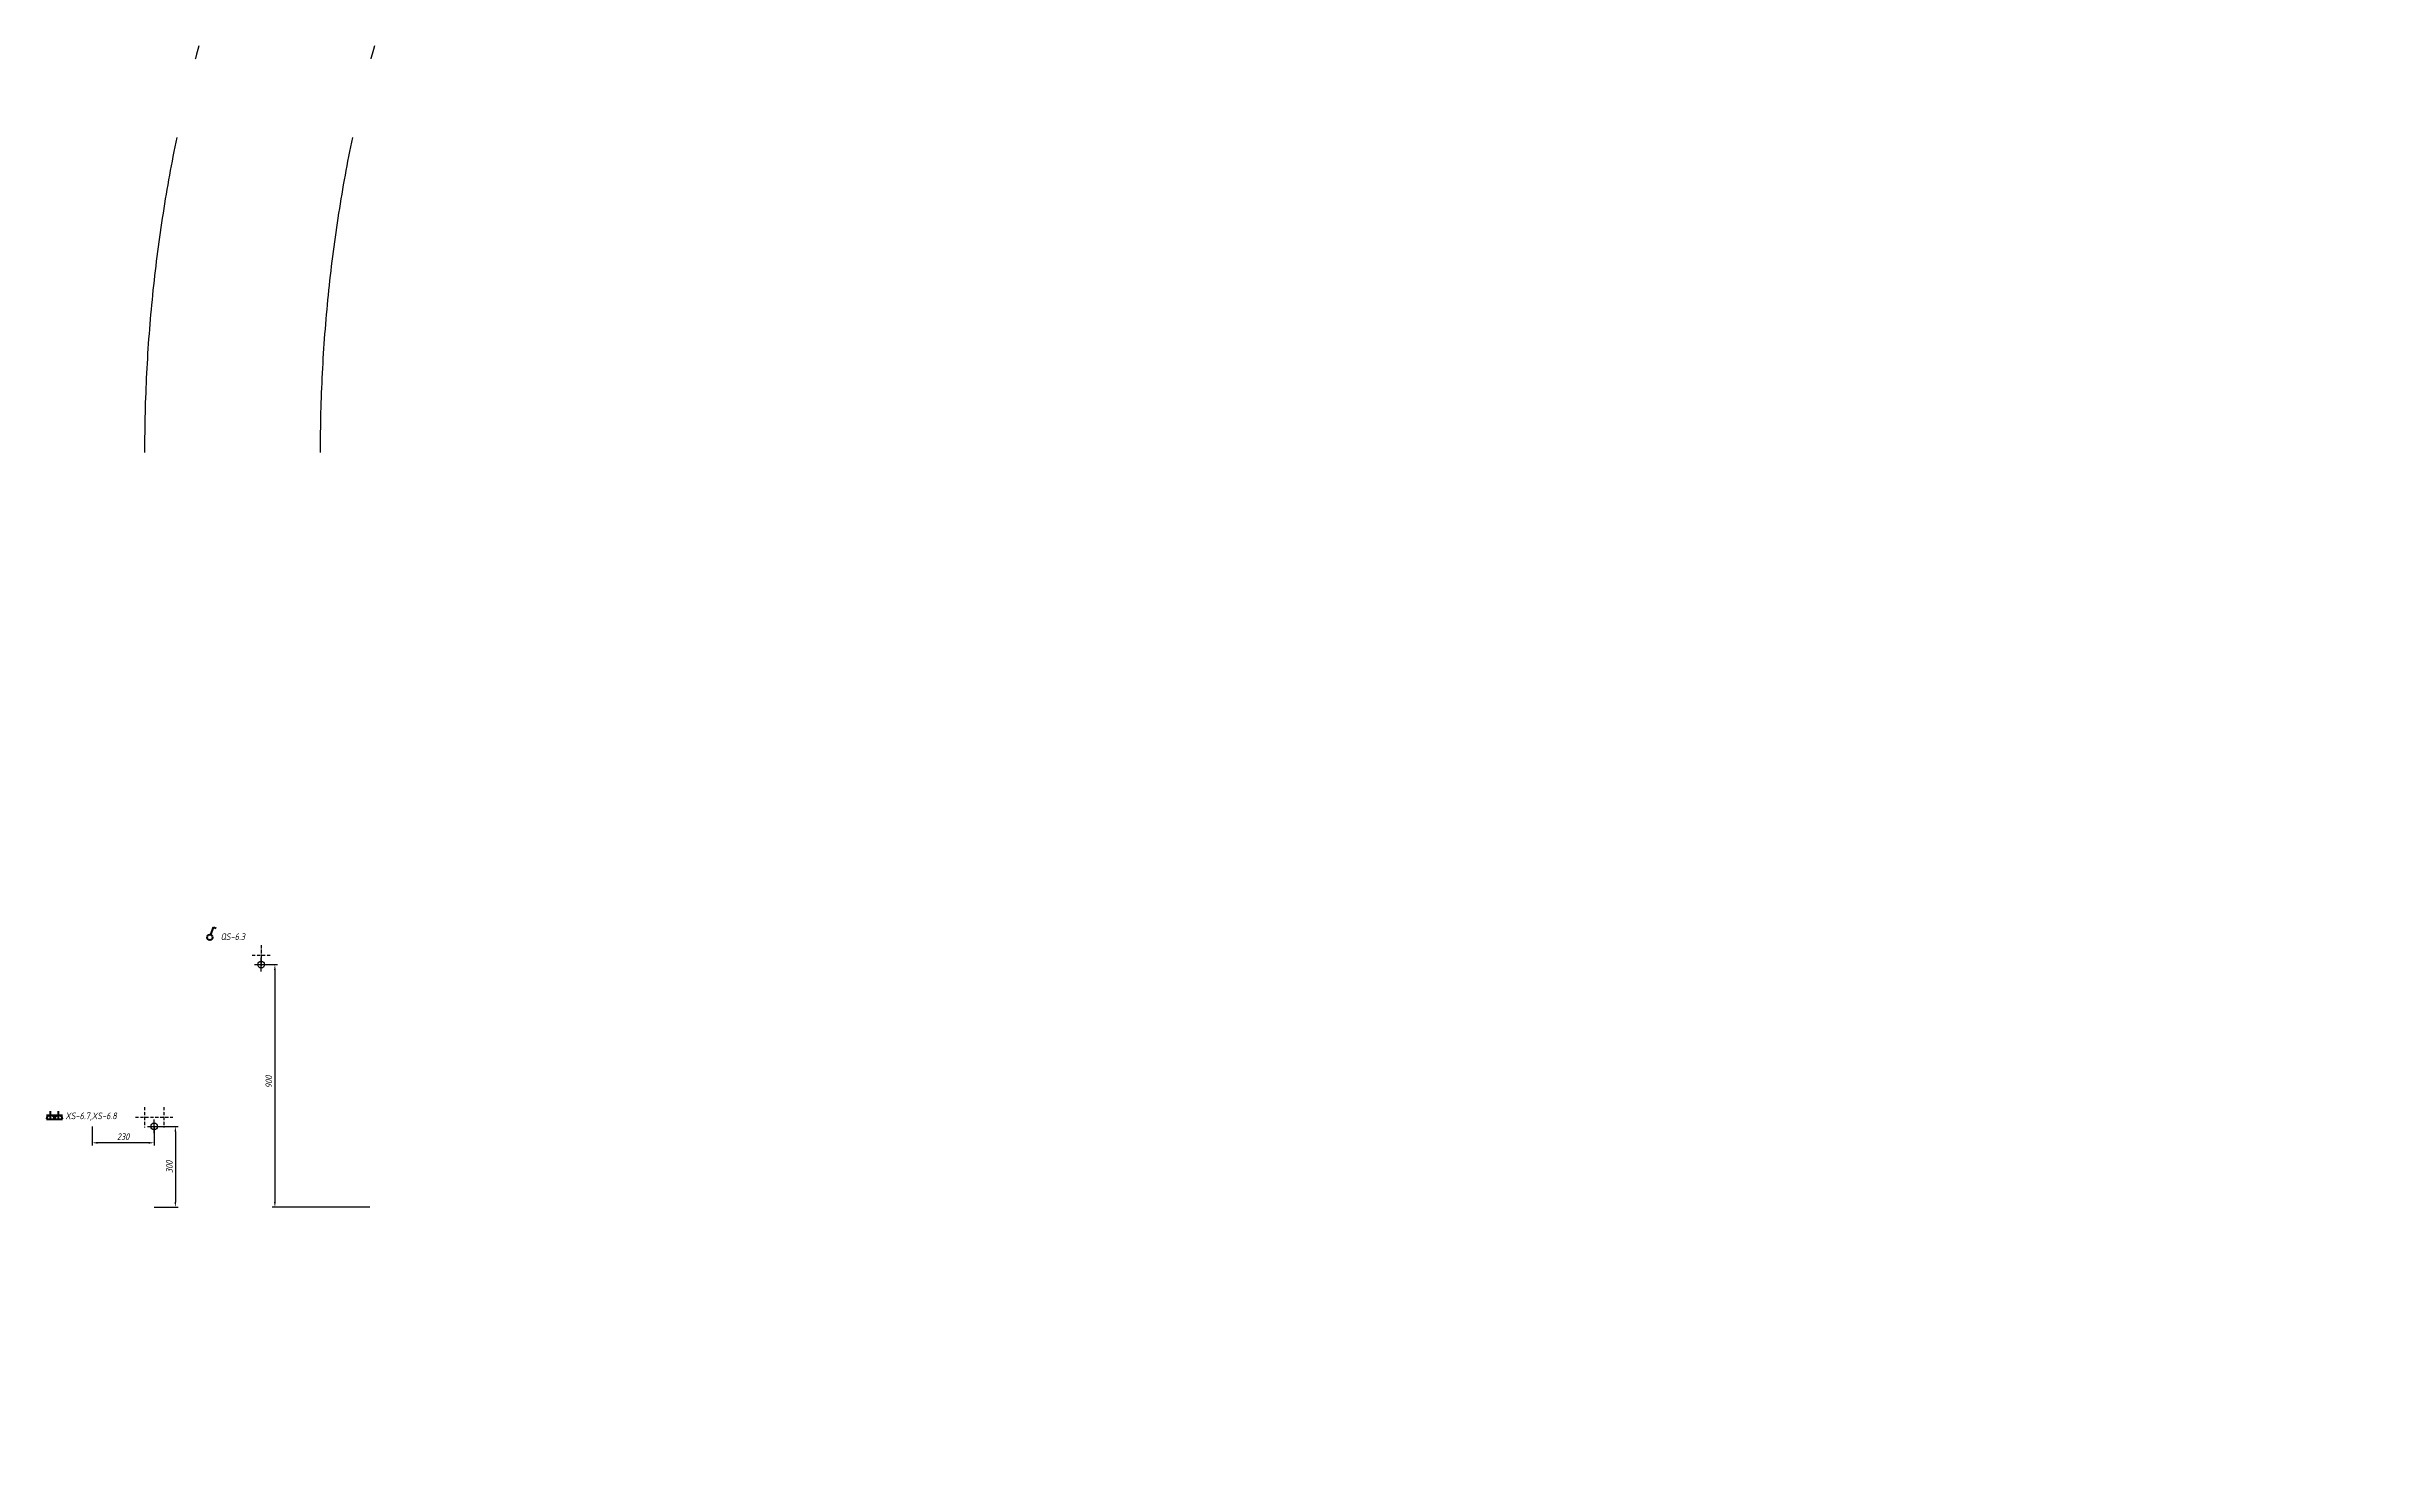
# Model space of a CAD drawing. Header units: millimetres. Extents: x -11832 to 36107, y -44400 to 39810.
# Drawn here: x -4872 to 3748, y 18757 to 24020 of the extents above; entities that cross this region are included whole.
import ezdxf

# ---------------------------------------------------------------- set-up
doc = ezdxf.new("R2010")
doc.units = ezdxf.units.MM
doc.header["$PDMODE"] = 34
doc.header["$PDSIZE"] = 25
doc.linetypes.add('ACAD_ISO10W100', pattern=[18.5, 12, -3, 0.5, -3])
doc.layers.add('02 ЭОМ и СС', color=7, linetype='Continuous')
doc.layers.add('11 Привязка размеры', color=7, linetype='Continuous')
doc.layers.add('100 noprint', color=1, linetype='Continuous', plot=False)
doc.styles.get("Standard").update_dxf_attribs({"font": ''})
doc.styles.add('ГОСТ-ISOCPEUR', font='isocpeui.ttf', dxfattribs={"width": 0.8})
doc.styles.get('Standard').set_extended_font_data('Ubuntu')
doc.dimstyles.new('ISO-25', dxfattribs={"dimtxt": 2.5, "dimasz": 2.5, "dimexe": 1.25, "dimexo": 0.625, "dimtad": 1, "dimtxsty": 'Standard', "dimcen": 2.5, "dimadec": 0, "dimazin": 0, "dimtfac": 1, "dimtmove": 0, "dimatfit": 3, "dimfxl": 1, "dimarcsym": 0})

# ---------------------------------------------------------------- blocks, each defined once
blk = doc.blocks.new('кнопка 1')
at = {"color": 0, "lineweight": -2}
for p, q in [((0.35, 0.94), (1.39, 3.78)), ((1.39, 3.78), (2.34, 3.45))]:
    blk.add_line(p, q, dxfattribs=at)
blk.add_circle((0, 0), 1, dxfattribs=at)
blk = doc.blocks.new('розетка скрытая трехполюсная')
at = {"color": 0, "lineweight": -2}
for p, q in [((-1.5, 1.5), (1.5, 1.5)), ((-1.5, 0), (1.5, 0)), ((0, 0), (0, 3))]:
    blk.add_line(p, q, dxfattribs=at)
blk.add_arc((0, 0), 1.5, 0, 180, dxfattribs=at)
blk = doc.blocks.new('*D33')
at = {"layer": '11 Привязка размеры', "color": 0, "lineweight": -2, "transparency": 16777216}
for p, q in [((-4702.2, 20015.1), (-4702.2, 19944.2)), ((-4472.2, 20015.1), (-4472.2, 19944.2)), ((-4492.2, 19954.2), (-4682.2, 19954.2))]:
    blk.add_line(p, q, dxfattribs=at)
at = {"layer": '11 Привязка размеры', "color": 0, "transparency": 16777216}
for points in [[(-4682.2, 19957.6), (-4682.2, 19950.9), (-4702.2, 19954.2)], [(-4492.2, 19950.9), (-4492.2, 19957.6), (-4472.2, 19954.2)]]:
    blk.add_solid(points, dxfattribs=at)
at = {"layer": 'Defpoints', "color": 0, "transparency": 16777216}
for p in [(-4702.2, 20015.1), (-4472.2, 20015.1), (-4702.2, 19954.2)]:
    blk.add_point(p, dxfattribs=at)
at = {"layer": '11 Привязка размеры', "color": 0, "transparency": 16777216, "insert": (-4587.2, 19976.7), "char_height": 25, "attachment_point": 5, "style": 'ГОСТ-ISOCPEUR'}
blk.add_mtext('230', dxfattribs=at)
blk = doc.blocks.new('*D34')
at = {"layer": '11 Привязка размеры', "color": 0, "lineweight": -2, "transparency": 16777216}
for p, q in [((-4075.2, 20615.1), (-4014.1, 20615.1)), ((-4024.1, 20595.1), (-4024.1, 19735.1)), ((-3672.2, 19715.1), (-4034.1, 19715.1))]:
    blk.add_line(p, q, dxfattribs=at)
at = {"layer": '11 Привязка размеры', "color": 0, "transparency": 16777216}
for points in [[(-4020.7, 20595.1), (-4027.4, 20595.1), (-4024.1, 20615.1)], [(-4027.4, 19735.1), (-4020.7, 19735.1), (-4024.1, 19715.1)]]:
    blk.add_solid(points, dxfattribs=at)
at = {"layer": 'Defpoints', "color": 0, "transparency": 16777216}
for p in [(-4075.2, 20615.1), (-4024.1, 19715.1), (-3672.2, 19715.1)]:
    blk.add_point(p, dxfattribs=at)
at = {"layer": '11 Привязка размеры', "color": 0, "transparency": 16777216, "insert": (-4046.6, 20180.2), "char_height": 25, "attachment_point": 5, "rotation": 90, "style": 'ГОСТ-ISOCPEUR'}
blk.add_mtext('900', dxfattribs=at)
blk = doc.blocks.new('*D35')
at = {"layer": '11 Привязка размеры', "color": 0, "lineweight": -2, "transparency": 16777216}
for p, q in [((-4472.2, 20015.1), (-4383.4, 20015.1)), ((-4393.4, 19995.1), (-4393.4, 19735.1)), ((-4471.6, 19715.1), (-4383.4, 19715.1))]:
    blk.add_line(p, q, dxfattribs=at)
at = {"layer": '11 Привязка размеры', "color": 0, "transparency": 16777216}
for points in [[(-4390, 19995.1), (-4396.7, 19995.1), (-4393.4, 20015.1)], [(-4396.7, 19735.1), (-4390, 19735.1), (-4393.4, 19715.1)]]:
    blk.add_solid(points, dxfattribs=at)
at = {"layer": 'Defpoints', "color": 0, "transparency": 16777216}
for p in [(-4472.2, 20015.1), (-4471.6, 19715.1), (-4393.4, 19715.1)]:
    blk.add_point(p, dxfattribs=at)
at = {"layer": '11 Привязка размеры', "color": 0, "transparency": 16777216, "insert": (-4415.9, 19865.1), "char_height": 25, "attachment_point": 5, "rotation": 90, "style": 'ГОСТ-ISOCPEUR'}
blk.add_mtext('300', dxfattribs=at)

msp = doc.modelspace()

# ---------------------------------------------------------------- linework, layer by layer
at = {"layer": '100 noprint', "color": 1, "linetype": 'ACAD_ISO10W100', "lineweight": -2, "ltscale": 100, "flags": 128}
for points in [[(6905.7, 9670.1), (6905.7, 22515.1, 1), (-4507.7, 22515.1)], [(7557.2, 9670.1), (7557.2, 22515.1, 1), (-3856.2, 22515.1)]]:
    msp.add_lwpolyline(points, format="xyb", dxfattribs=at)
at = {"layer": '11 Привязка размеры', "linetype": 'ACAD_ISO10W100'}
for p, q in [((-4075.2, 20687), (-4075.2, 20611.2)), ((-4041.2, 20649.1), (-4109.2, 20649.1)), ((-4507.7, 20087), (-4507.7, 20011.2)), ((-4507.7, 20087), (-4507.7, 20011.2)), ((-4436.7, 20087), (-4436.7, 20011.2)), ((-4436.7, 20087), (-4436.7, 20011.2)), ((-4541.7, 20049.1), (-4402.7, 20049.1)), ((-4541.7, 20049.1), (-4402.7, 20049.1))]:
    msp.add_line(p, q, dxfattribs=at)
at = {"layer": '11 Привязка размеры', "lineweight": -2}
for p in [(-4075.2, 20615.1), (-4472.2, 20015.1), (-4472.2, 20015.1)]:
    msp.add_point(p, dxfattribs=at)

# ---------------------------------------------------------------- block references
at = {"layer": '02 ЭОМ и СС', "color": 3, "lineweight": 40, "xscale": 10, "yscale": 10, "zscale": 10}
msp.add_blockref('кнопка 1', (-4265.5, 20716.3), dxfattribs=at)
at = {"layer": '02 ЭОМ и СС', "color": 1, "lineweight": 40, "xscale": 10, "yscale": 10, "zscale": 10}
for p in [(-4856.6, 20041.7), (-4826.6, 20041.7)]:
    msp.add_blockref('розетка скрытая трехполюсная', p, dxfattribs=at)

# ---------------------------------------------------------------- texts
at = {"layer": '02 ЭОМ и СС', "linetype": 'Continuous', "style": 'ГОСТ-ISOCPEUR', "width": 0.8}
for s, p in [('QS-6.3', (-4225.5, 20706.3)), ('XS-6.7,XS-6.8', (-4801.6, 20041.7))]:
    msp.add_text(s, height=25, dxfattribs=at).set_placement(p)

# ---------------------------------------------------------------- dimensions: what is measured, and where the dimension line sits
at = {"layer": '11 Привязка размеры'}
dim = msp.add_linear_dim(base=(-4024.1, 19715.1), p1=(-4075.2, 20615.1), p2=(-3672.2, 19715.1), angle=90, dimstyle='ISO-25', override={"dimtxt": 25, "dimasz": 20, "dimexe": 10, "dimexo": 0, "dimgap": 10, "dimdec": 0, "dimlfac": 1, "dimtxsty": 'ГОСТ-ISOCPEUR'}, dxfattribs=at)
dim.commit()
dim.dimension.update_dxf_attribs({"geometry": '*D34', "text_midpoint": (-4024.1, 20180.2), "dimtype": 160})
dim = msp.add_linear_dim(base=(-4702.2, 19954.2), p1=(-4472.2, 20015.1), p2=(-4702.2, 20015.1), dimstyle='ISO-25', override={"dimtxt": 25, "dimasz": 20, "dimexe": 10, "dimexo": 0, "dimgap": 10, "dimdec": 0, "dimlfac": 1, "dimtxsty": 'ГОСТ-ISOCPEUR'}, dxfattribs=at)
dim.commit()
dim.dimension.update_dxf_attribs({"geometry": '*D33', "text_midpoint": (-4587.2, 19976.7)})
dim = msp.add_linear_dim(base=(-4393.4, 19715.1), p1=(-4472.2, 20015.1), p2=(-4471.6, 19715.1), angle=90, dimstyle='ISO-25', override={"dimtxt": 25, "dimasz": 20, "dimexe": 10, "dimexo": 0, "dimgap": 10, "dimdec": 0, "dimlfac": 1, "dimtxsty": 'ГОСТ-ISOCPEUR'}, dxfattribs=at)
dim.commit()
dim.dimension.update_dxf_attribs({"geometry": '*D35', "text_midpoint": (-4415.9, 19865.1)})

doc.saveas('drawing.dxf')
